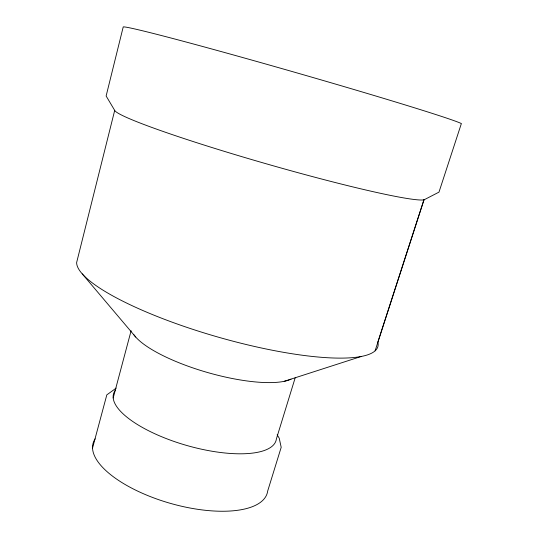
<?xml version="1.0" encoding="UTF-8"?>
<svg xmlns="http://www.w3.org/2000/svg" width="538" height="538" viewBox="0 0 538 538"><rect width="100%" height="100%" fill="white"/><g stroke="black" fill="none" stroke-linecap="round" stroke-linejoin="round"><path stroke-width="0.81" d="M114.702 110.404A161.837 10.148 16 0 0 261.609 162.456A161.837 10.148 16 0 0 423.984 199.867L438.981 192.127L461.369 123.565A176.538 3.827 16 0 0 287.487 70.196A176.538 3.827 16 0 0 123.229 26.9L106.127 95.999L114.702 110.404L76.631 262.578A156.531 34.889 16 0 0 232.201 340.978A156.531 34.889 16 0 0 377.878 342.027L423.964 199.692M92.549 448.046L106.82 394.865L116.201 388.1M113.195 397.972L131.111 330.742M295.187 377.797L276.384 438.961A84.547 29.442 16 0 1 183.734 444.583A84.547 29.442 16 0 1 115.179 390.507M375.1 350.837L423.984 199.867M284.219 381.314L361.18 356.486M82.253 273.882L135.71 337.037M277.157 434.791L279.229 438.201L281.192 447.327L267.675 491.06A90.572 36.53 16 0 1 166.941 502.351A90.572 36.53 16 0 1 95.172 438.833M291.018 379.149A85.872 23.632 16 0 1 208.899 372.895A85.872 23.632 16 0 1 133.962 334.844"/></g></svg>
